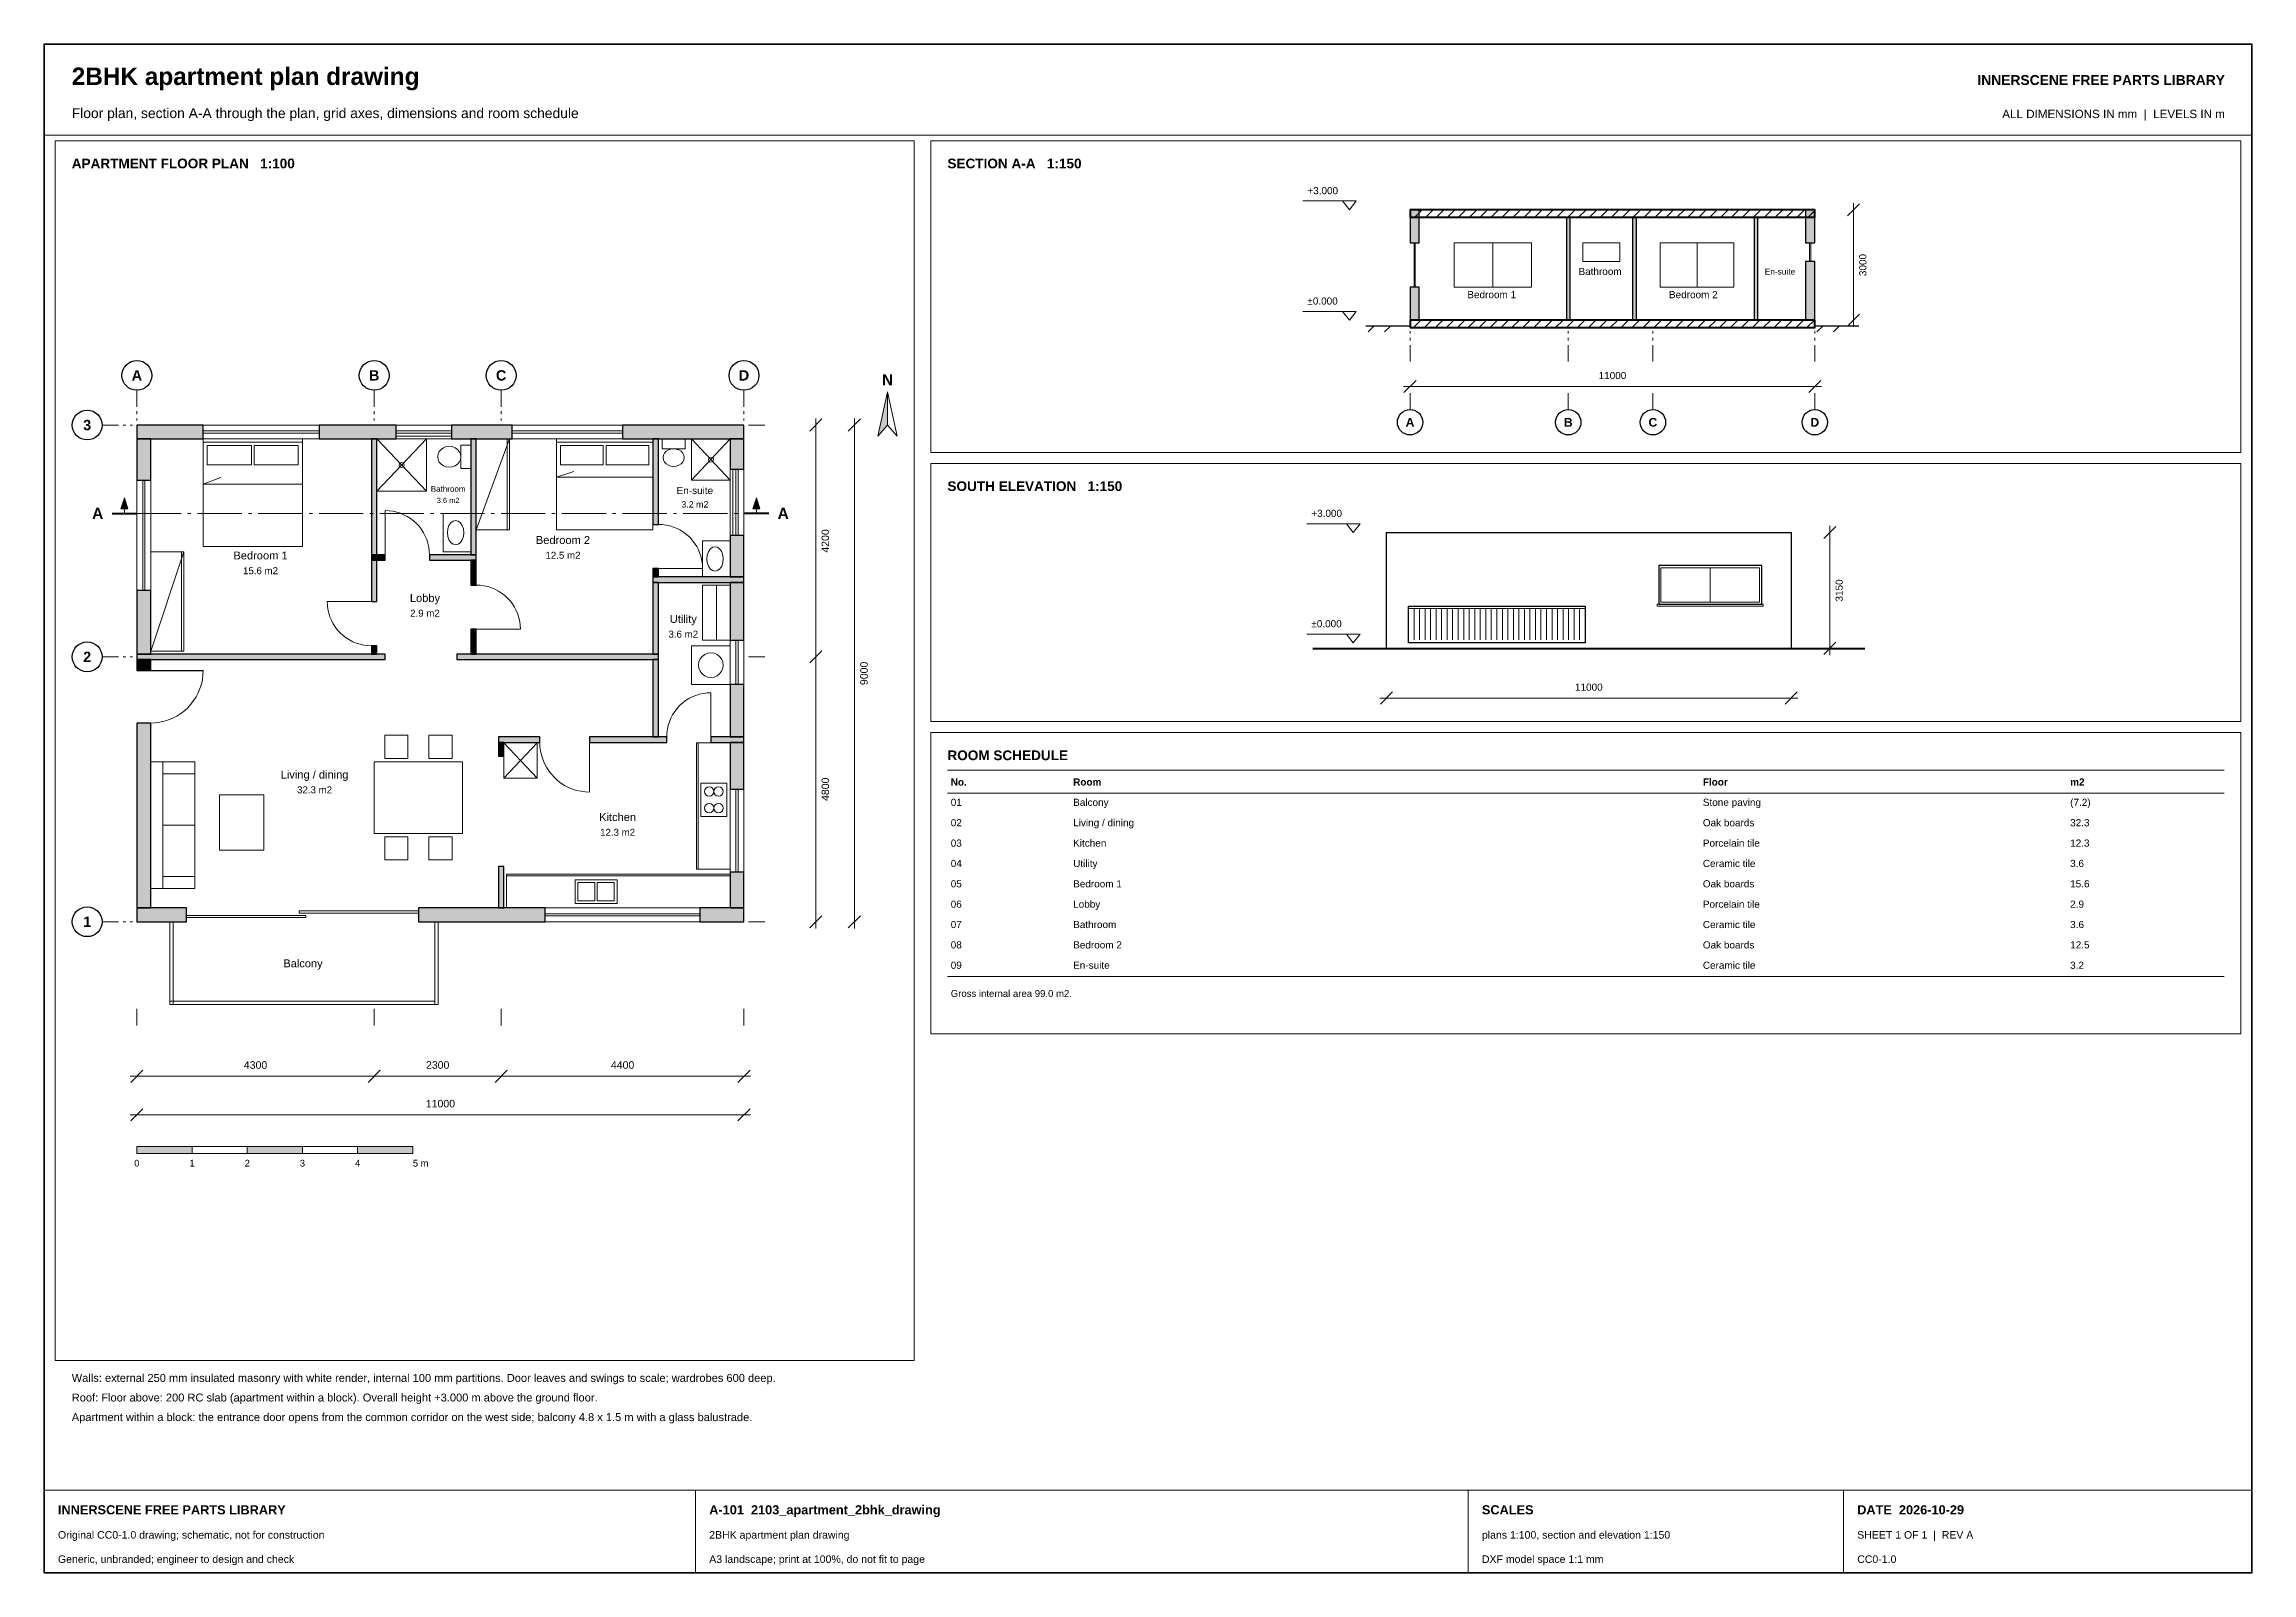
# Paper-space layout 'Layout1' of a CAD drawing. Header units: millimetres. Extents: x 10 to 410, y 10 to 287.
import ezdxf
from ezdxf.enums import TextEntityAlignment as Align

# ---------------------------------------------------------------- set-up
doc = ezdxf.new("R2010")
doc.units = ezdxf.units.MM
for name, color, linetype, lineweight, true_color in [('A-BORDER', 7, 'Continuous', 18, 0x6f8794), ('A-DIMS', 7, 'Continuous', 15, 0x46606d), ('A-DOOR', 7, 'Continuous', 20, 0x8a5a35), ('A-FURN', 7, 'Continuous', 13, 0x6f7f86), ('A-GLAZ', 7, 'Continuous', 20, 0x2a7f95), ('A-GRID', 7, 'Continuous', 13, 0x7b939b), ('A-SITE', 7, 'Continuous', 25, 0x75664e), ('A-STAIR', 7, 'Continuous', 18, 0x3f525c), ('A-TEXT', 7, 'Continuous', 15, 0x1b2a33), ('A-WALL', 7, 'Continuous', 30, 0x2f3d46), ('A-WALL-BYD', 7, 'Continuous', 18, 0x6d7d86), ('S-CONC', 7, 'Continuous', 50, 0x1f2d36), ('S-HATCH', 7, 'Continuous', 9, 0x9aa5aa)]:
    doc.layers.add(name, color=color, linetype=linetype, lineweight=lineweight, true_color=true_color)
doc.styles.add('STR_BOLD', font='arialbd.ttf')
doc.styles.add('STR_REGULAR', font='arial.ttf')

psp = doc.layouts.get("Layout1")

# ---------------------------------------------------------------- hatches: boundary and pattern name
at = {"layer": 'A-DIMS'}
for points in [[(162.8, 223.98), (161.04, 215.98), (162.8, 217.98)], [(24.55, 204.78), (23.91, 202.78), (25.19, 202.78)], [(139.05, 204.78), (138.41, 202.78), (139.69, 202.78)], [(26.8, 85.98), (36.8, 85.98), (36.8, 87.28), (26.8, 87.28)], [(46.8, 85.98), (56.8, 85.98), (56.8, 87.28), (46.8, 87.28)], [(66.8, 85.98), (76.8, 85.98), (76.8, 87.28), (66.8, 87.28)]]:
    psp.add_hatch(color=256, dxfattribs=at).paths.add_polyline_path(points)
at = {"layer": 'A-WALL'}
for points in [[(257.48, 250.98), (259.15, 250.98), (259.15, 256.98), (257.48, 256.98)], [(329.15, 250.98), (330.81, 250.98), (330.81, 256.98), (329.15, 256.98)], [(285.81, 236.98), (286.48, 236.98), (286.48, 255.64), (285.81, 255.64)], [(297.81, 236.98), (298.48, 236.98), (298.48, 255.64), (297.81, 255.64)], [(319.81, 236.98), (320.48, 236.98), (320.48, 255.64), (319.81, 255.64)], [(329.15, 236.98), (330.81, 236.98), (330.81, 247.64), (329.15, 247.64)], [(257.48, 236.98), (259.15, 236.98), (259.15, 242.98), (257.48, 242.98)], [(26.8, 215.48), (38.8, 215.48), (38.8, 217.98), (26.8, 217.98)], [(59.8, 215.48), (73.8, 215.48), (73.8, 217.98), (59.8, 217.98)], [(83.8, 215.48), (94.8, 215.48), (94.8, 217.98), (83.8, 217.98)], [(114.8, 215.48), (136.8, 215.48), (136.8, 217.98), (114.8, 217.98)], [(26.8, 207.98), (29.3, 207.98), (29.3, 215.48), (26.8, 215.48)], [(69.3, 194.48), (70.3, 194.48), (70.3, 215.48), (69.3, 215.48)], [(87.3, 194.48), (88.3, 194.48), (88.3, 215.48), (87.3, 215.48)], [(120.3, 199.98), (121.3, 199.98), (121.3, 215.48), (120.3, 215.48)], [(134.3, 209.98), (136.8, 209.98), (136.8, 215.48), (134.3, 215.48)], [(134.3, 190.48), (136.8, 190.48), (136.8, 197.98), (134.3, 197.98)], [(69.3, 193.48), (71.8, 193.48), (71.8, 194.48), (69.3, 194.48)], [(69.3, 185.98), (70.3, 185.98), (70.3, 193.48), (69.3, 193.48)], [(79.8, 193.48), (88.3, 193.48), (88.3, 194.48), (79.8, 194.48)], [(87.3, 188.98), (88.3, 188.98), (88.3, 193.48), (87.3, 193.48)], [(120.3, 190.48), (121.3, 190.48), (121.3, 191.98), (120.3, 191.98)], [(120.3, 189.48), (136.8, 189.48), (136.8, 190.48), (120.3, 190.48)], [(120.3, 176.48), (121.3, 176.48), (121.3, 189.48), (120.3, 189.48)], [(134.3, 178.98), (136.8, 178.98), (136.8, 189.48), (134.3, 189.48)], [(26.8, 176.48), (29.3, 176.48), (29.3, 187.98), (26.8, 187.98)], [(87.3, 176.48), (88.3, 176.48), (88.3, 180.98), (87.3, 180.98)], [(26.8, 175.48), (71.8, 175.48), (71.8, 176.48), (26.8, 176.48)], [(69.3, 176.48), (70.3, 176.48), (70.3, 177.98), (69.3, 177.98)], [(84.8, 175.48), (121.3, 175.48), (121.3, 176.48), (84.8, 176.48)], [(26.8, 173.48), (29.3, 173.48), (29.3, 175.48), (26.8, 175.48)], [(120.3, 161.48), (121.3, 161.48), (121.3, 175.48), (120.3, 175.48)], [(134.3, 161.48), (136.8, 161.48), (136.8, 170.98), (134.3, 170.98)], [(26.8, 130.48), (29.3, 130.48), (29.3, 163.98), (26.8, 163.98)], [(92.3, 160.48), (99.8, 160.48), (99.8, 161.48), (92.3, 161.48)], [(92.3, 157.98), (93.3, 157.98), (93.3, 160.48), (92.3, 160.48)], [(108.8, 160.48), (122.8, 160.48), (122.8, 161.48), (108.8, 161.48)], [(130.8, 160.48), (136.8, 160.48), (136.8, 161.48), (130.8, 161.48)], [(134.3, 151.98), (136.8, 151.98), (136.8, 160.48), (134.3, 160.48)], [(92.3, 130.48), (93.3, 130.48), (93.3, 137.98), (92.3, 137.98)], [(134.3, 130.48), (136.8, 130.48), (136.8, 136.98), (134.3, 136.98)], [(26.8, 127.98), (35.8, 127.98), (35.8, 130.48), (26.8, 130.48)], [(77.8, 127.98), (100.8, 127.98), (100.8, 130.48), (77.8, 130.48)], [(128.8, 127.98), (136.8, 127.98), (136.8, 130.48), (128.8, 130.48)]]:
    psp.add_hatch(color=256, dxfattribs=at).paths.add_polyline_path(points)

# ---------------------------------------------------------------- linework, layer by layer
at = {"layer": 'A-BORDER'}
for p, q in [((10, 270.5), (410, 270.5)), ((173.66, 155.45), (405, 155.45)), ((173.66, 151.26), (405, 151.26)), ((173.66, 118.05), (405, 118.05)), ((10, 25), (410, 25)), ((128, 10), (128, 25)), ((268, 10), (268, 25)), ((336, 10), (336, 25))]:
    psp.add_line(p, q, dxfattribs=at)
at = {"layer": 'A-BORDER', "lineweight": 35}
psp.add_lwpolyline([(10, 10), (410, 10), (410, 287), (10, 287)], close=True, dxfattribs=at)
at = {"layer": 'A-BORDER'}
for points in [[(12, 48.5), (167.66, 48.5), (167.66, 269.5), (12, 269.5)], [(170.66, 213.03), (408, 213.03), (408, 269.5), (170.66, 269.5)], [(170.66, 164.26), (408, 164.26), (408, 211.03), (170.66, 211.03)], [(170.66, 107.67), (408, 107.67), (408, 162.26), (170.66, 162.26)]]:
    psp.add_lwpolyline(points, close=True, dxfattribs=at)
at = {"layer": 'A-DIMS'}
for p, q in [((247.73, 258.58), (238.07, 258.58)), ((337.81, 235.78), (337.81, 258.18)), ((247.73, 238.58), (238.07, 238.58)), ((256.28, 224.98), (332.01, 224.98)), ((149.8, 174.78), (149.8, 219.18)), ((156.8, 126.78), (156.8, 219.18)), ((24.55, 201.98), (24.55, 204.78)), ((139.05, 201.98), (139.05, 204.78)), ((26.8, 201.98), (34.8, 201.98)), ((36, 201.98), (36.6, 201.98)), ((37.8, 201.98), (45.8, 201.98)), ((47, 201.98), (47.6, 201.98)), ((48.8, 201.98), (56.8, 201.98)), ((58, 201.98), (58.6, 201.98)), ((59.8, 201.98), (67.8, 201.98)), ((69, 201.98), (69.6, 201.98)), ((70.8, 201.98), (78.8, 201.98)), ((80, 201.98), (80.6, 201.98)), ((81.8, 201.98), (89.8, 201.98)), ((91, 201.98), (91.6, 201.98)), ((92.8, 201.98), (100.8, 201.98)), ((102, 201.98), (102.6, 201.98)), ((103.8, 201.98), (111.8, 201.98)), ((113, 201.98), (113.6, 201.98)), ((114.8, 201.98), (122.8, 201.98)), ((124, 201.98), (124.6, 201.98)), ((125.8, 201.98), (133.8, 201.98)), ((135, 201.98), (135.6, 201.98)), ((248.45, 200.11), (238.79, 200.11)), ((333.53, 176.31), (333.53, 199.71)), ((248.45, 180.11), (238.79, 180.11)), ((149.8, 126.78), (149.8, 177.18)), ((252, 168.51), (327.73, 168.51)), ((25.6, 99.98), (71, 99.98)), ((68.6, 99.98), (94, 99.98)), ((91.6, 99.98), (138, 99.98)), ((25.6, 92.98), (138, 92.98))]:
    psp.add_line(p, q, dxfattribs=at)
at = {"layer": 'A-DIMS', "lineweight": 30}
for p, q in [((336.71, 255.88), (338.91, 258.08)), ((336.71, 235.88), (338.91, 238.08)), ((256.38, 223.88), (258.58, 226.08)), ((329.71, 223.88), (331.91, 226.08)), ((148.7, 216.88), (150.9, 219.08)), ((155.7, 216.88), (157.9, 219.08)), ((332.43, 197.41), (334.63, 199.61)), ((148.7, 174.88), (150.9, 177.08)), ((148.7, 174.88), (150.9, 177.08)), ((332.43, 176.41), (334.63, 178.61)), ((252.1, 167.41), (254.3, 169.61)), ((325.43, 167.41), (327.63, 169.61)), ((148.7, 126.88), (150.9, 129.08)), ((155.7, 126.88), (157.9, 129.08)), ((25.7, 98.88), (27.9, 101.08)), ((68.7, 98.88), (70.9, 101.08)), ((68.7, 98.88), (70.9, 101.08)), ((91.7, 98.88), (93.9, 101.08)), ((91.7, 98.88), (93.9, 101.08)), ((135.7, 98.88), (137.9, 101.08)), ((25.7, 91.88), (27.9, 94.08)), ((135.7, 91.88), (137.9, 94.08))]:
    psp.add_line(p, q, dxfattribs=at)
at = {"layer": 'A-DIMS', "lineweight": 50}
for p, q in [((22.3, 201.98), (26.8, 201.98)), ((141.3, 201.98), (136.8, 201.98))]:
    psp.add_line(p, q, dxfattribs=at)
at = {"layer": 'A-DIMS'}
for points in [[(246.48, 256.98), (245.23, 258.58), (247.73, 258.58)], [(246.48, 236.98), (245.23, 238.58), (247.73, 238.58)], [(162.8, 223.98), (161.04, 215.98), (162.8, 217.98)], [(162.8, 223.98), (164.56, 215.98), (162.8, 217.98)], [(24.55, 204.78), (23.91, 202.78), (25.19, 202.78)], [(139.05, 204.78), (138.41, 202.78), (139.69, 202.78)], [(247.2, 198.51), (245.95, 200.11), (248.45, 200.11)], [(247.2, 178.51), (245.95, 180.11), (248.45, 180.11)], [(26.8, 85.98), (36.8, 85.98), (36.8, 87.28), (26.8, 87.28)], [(36.8, 85.98), (46.8, 85.98), (46.8, 87.28), (36.8, 87.28)], [(46.8, 85.98), (56.8, 85.98), (56.8, 87.28), (46.8, 87.28)], [(56.8, 85.98), (66.8, 85.98), (66.8, 87.28), (56.8, 87.28)], [(66.8, 85.98), (76.8, 85.98), (76.8, 87.28), (66.8, 87.28)]]:
    psp.add_lwpolyline(points, close=True, dxfattribs=at)
at = {"layer": 'A-DOOR'}
for p, q in [((71.8, 194.48), (71.8, 202.48)), ((121.3, 191.98), (129.3, 191.98)), ((69.3, 185.98), (61.3, 185.98)), ((88.3, 180.98), (96.3, 180.98)), ((130.8, 161.48), (130.8, 169.48)), ((108.8, 160.48), (108.8, 151.48))]:
    psp.add_line(p, q, dxfattribs=at)
at = {"layer": 'A-DOOR', "lineweight": 30}
psp.add_line((29.3, 173.48), (38.8, 173.48), dxfattribs=at)
at = {"layer": 'A-DOOR'}
for points in [[(79.8, 194.48), (79.77, 195.18), (79.68, 195.87), (79.53, 196.55), (79.32, 197.22), (79.05, 197.86), (78.73, 198.48), (78.35, 199.07), (77.93, 199.63), (77.46, 200.14), (76.94, 200.61), (76.39, 201.04), (75.8, 201.41), (75.18, 201.73), (74.54, 202), (73.87, 202.21), (73.19, 202.36), (72.5, 202.45), (71.8, 202.48)], [(121.3, 199.98), (122, 199.95), (122.69, 199.86), (123.37, 199.71), (124.04, 199.5), (124.68, 199.23), (125.3, 198.91), (125.89, 198.54), (126.44, 198.11), (126.96, 197.64), (127.43, 197.13), (127.85, 196.57), (128.23, 195.98), (128.55, 195.36), (128.82, 194.72), (129.03, 194.05), (129.18, 193.37), (129.27, 192.68), (129.3, 191.98)], [(88.3, 188.98), (89, 188.95), (89.69, 188.86), (90.37, 188.71), (91.04, 188.5), (91.68, 188.23), (92.3, 187.91), (92.89, 187.54), (93.44, 187.11), (93.96, 186.64), (94.43, 186.13), (94.85, 185.57), (95.23, 184.98), (95.55, 184.36), (95.82, 183.72), (96.03, 183.05), (96.18, 182.37), (96.27, 181.68), (96.3, 180.98)], [(69.3, 177.98), (68.6, 178.01), (67.91, 178.11), (67.23, 178.26), (66.56, 178.47), (65.92, 178.73), (65.3, 179.06), (64.71, 179.43), (64.16, 179.86), (63.64, 180.33), (63.17, 180.84), (62.75, 181.4), (62.37, 181.98), (62.05, 182.6), (61.78, 183.25), (61.57, 183.91), (61.42, 184.59), (61.33, 185.29), (61.3, 185.98)], [(29.3, 163.98), (30.13, 164.02), (30.95, 164.13), (31.76, 164.31), (32.55, 164.56), (33.31, 164.87), (34.05, 165.26), (34.75, 165.7), (35.41, 166.21), (36.02, 166.77), (36.58, 167.38), (37.08, 168.04), (37.53, 168.73), (37.91, 169.47), (38.23, 170.23), (38.48, 171.03), (38.66, 171.83), (38.76, 172.66), (38.8, 173.48)], [(122.8, 161.48), (122.83, 162.18), (122.92, 162.87), (123.07, 163.55), (123.28, 164.22), (123.55, 164.86), (123.87, 165.48), (124.25, 166.07), (124.67, 166.63), (125.14, 167.14), (125.66, 167.61), (126.21, 168.04), (126.8, 168.41), (127.42, 168.73), (128.06, 169), (128.73, 169.21), (129.41, 169.36), (130.1, 169.45), (130.8, 169.48)], [(99.8, 160.48), (99.83, 159.7), (99.94, 158.92), (100.11, 158.15), (100.34, 157.41), (100.64, 156.68), (101.01, 155.98), (101.43, 155.32), (101.91, 154.7), (102.44, 154.12), (103.01, 153.59), (103.64, 153.11), (104.3, 152.69), (105, 152.33), (105.72, 152.03), (106.47, 151.79), (107.24, 151.62), (108.02, 151.52), (108.8, 151.48)]]:
    psp.add_lwpolyline(points, dxfattribs=at)
at = {"layer": 'A-FURN'}
for p, q in [((70.3, 215.48), (79.3, 205.98)), ((79.3, 215.48), (70.3, 205.98)), ((88.3, 198.98), (94.3, 215.48)), ((93.9, 198.98), (93.9, 215.48)), ((134.3, 215.48), (127.3, 207.98)), ((134.3, 207.98), (127.3, 215.48)), ((38.8, 207.29), (42.04, 208.46)), ((102.8, 208.55), (105.95, 209.54)), ((102.8, 208.55), (120.3, 208.55)), ((38.8, 207.29), (56.8, 207.29)), ((29.3, 176.98), (35.3, 194.98)), ((34.9, 176.98), (34.9, 194.98)), ((131.8, 188.98), (131.8, 178.98)), ((93.3, 153.98), (99.3, 160.38)), ((93.3, 160.38), (99.3, 153.98)), ((128.5, 160.38), (128.5, 137.48)), ((31.5, 145.48), (37.3, 145.48)), ((134.3, 136.28), (93.8, 136.28))]:
    psp.add_line(p, q, dxfattribs=at)
for points in [[(38.8, 215.48), (56.8, 215.48), (56.8, 195.98), (38.8, 195.98)], [(38.8, 215.48), (56.8, 215.48), (56.8, 214.88), (38.8, 214.88)], [(39.55, 214.28), (47.55, 214.28), (47.55, 210.78), (39.55, 210.78)], [(48.05, 214.28), (56.05, 214.28), (56.05, 210.78), (48.05, 210.78)], [(70.3, 215.48), (79.3, 215.48), (79.3, 205.98), (70.3, 205.98)], [(83.4, 210.33), (82.86, 210.4), (82.35, 210.59), (81.92, 210.89), (81.58, 211.28), (81.37, 211.74), (81.3, 212.23), (81.37, 212.73), (81.58, 213.18), (81.92, 213.58), (82.35, 213.88), (82.86, 214.07), (83.4, 214.13), (83.94, 214.07), (84.45, 213.88), (84.88, 213.58), (85.22, 213.18), (85.43, 212.73), (85.5, 212.23), (85.43, 211.74), (85.22, 211.28), (84.88, 210.89), (84.45, 210.59), (83.94, 210.4)], [(87.3, 214.33), (87.3, 210.13), (85.5, 210.13), (85.5, 214.33)], [(88.3, 198.98), (88.3, 215.48), (94.3, 215.48), (94.3, 198.98)], [(102.8, 215.48), (120.3, 215.48), (120.3, 198.98), (102.8, 198.98)], [(102.8, 215.48), (120.3, 215.48), (120.3, 214.88), (102.8, 214.88)], [(103.55, 214.28), (111.3, 214.28), (111.3, 210.78), (103.55, 210.78)], [(111.8, 214.28), (119.55, 214.28), (119.55, 210.78), (111.8, 210.78)], [(121.95, 215.48), (126.15, 215.48), (126.15, 213.68), (121.95, 213.68)], [(125.95, 212.08), (125.89, 211.67), (125.7, 211.28), (125.39, 210.95), (125, 210.7), (124.54, 210.54), (124.05, 210.48), (123.56, 210.54), (123.1, 210.7), (122.71, 210.95), (122.4, 211.28), (122.21, 211.67), (122.15, 212.08), (122.21, 212.5), (122.4, 212.88), (122.71, 213.22), (123.1, 213.47), (123.56, 213.63), (124.05, 213.68), (124.54, 213.63), (125, 213.47), (125.39, 213.22), (125.7, 212.88), (125.89, 212.5)], [(134.3, 215.48), (134.3, 207.98), (127.3, 207.98), (127.3, 215.48)], [(130.8, 211.28), (130.57, 211.34), (130.41, 211.51), (130.35, 211.73), (130.41, 211.96), (130.57, 212.12), (130.8, 212.18), (131.02, 212.12), (131.19, 211.96), (131.25, 211.73), (131.19, 211.51), (131.02, 211.34)], [(75.25, 210.73), (75.19, 210.51), (75.02, 210.34), (74.8, 210.28), (74.57, 210.34), (74.41, 210.51), (74.35, 210.73), (74.41, 210.96), (74.57, 211.12), (74.8, 211.18), (75.02, 211.12), (75.19, 210.96)], [(87.3, 201.98), (87.3, 194.98), (82.3, 194.98), (82.3, 201.98)], [(84.55, 196.28), (84.09, 196.39), (83.67, 196.7), (83.34, 197.19), (83.12, 197.8), (83.05, 198.48), (83.12, 199.16), (83.34, 199.78), (83.67, 200.26), (84.09, 200.58), (84.55, 200.68), (85.01, 200.58), (85.43, 200.26), (85.76, 199.78), (85.98, 199.16), (86.05, 198.48), (85.98, 197.8), (85.76, 197.19), (85.43, 196.7), (85.01, 196.39)], [(134.3, 196.98), (134.3, 190.48), (129.3, 190.48), (129.3, 196.98)], [(29.3, 176.98), (29.3, 194.98), (35.3, 194.98), (35.3, 176.98)], [(131.55, 191.53), (131.09, 191.64), (130.67, 191.95), (130.34, 192.44), (130.12, 193.05), (130.05, 193.73), (130.12, 194.41), (130.34, 195.03), (130.67, 195.51), (131.09, 195.83), (131.55, 195.93), (132.01, 195.83), (132.43, 195.51), (132.76, 195.03), (132.98, 194.41), (133.05, 193.73), (132.98, 193.05), (132.76, 192.44), (132.43, 191.95), (132.01, 191.64)], [(134.3, 188.98), (134.3, 178.98), (129.3, 178.98), (129.3, 188.98)], [(134.3, 177.98), (134.3, 170.98), (127.3, 170.98), (127.3, 177.98)], [(130.8, 172.24), (130.22, 172.32), (129.68, 172.54), (129.22, 172.9), (128.86, 173.36), (128.64, 173.9), (128.56, 174.48), (128.64, 175.06), (128.86, 175.6), (129.22, 176.07), (129.68, 176.42), (130.22, 176.65), (130.8, 176.72), (131.38, 176.65), (131.92, 176.42), (132.38, 176.07), (132.74, 175.6), (132.96, 175.06), (133.04, 174.48), (132.96, 173.9), (132.74, 173.36), (132.38, 172.9), (131.92, 172.54), (131.38, 172.32)], [(71.7, 161.78), (75.9, 161.78), (75.9, 157.58), (71.7, 157.58)], [(79.7, 161.78), (83.9, 161.78), (83.9, 157.58), (79.7, 157.58)], [(93.3, 153.98), (93.3, 160.38), (99.3, 160.38), (99.3, 153.98)], [(134.3, 160.38), (134.3, 137.48), (128.2, 137.48), (128.2, 160.38)], [(29.3, 133.98), (29.3, 156.98), (37.3, 156.98), (37.3, 133.98)], [(29.3, 133.98), (29.3, 156.98), (31.5, 156.98), (31.5, 133.98)], [(31.5, 154.78), (31.5, 156.98), (37.3, 156.98), (37.3, 154.78)], [(69.8, 156.98), (85.8, 156.98), (85.8, 143.98), (69.8, 143.98)], [(133.7, 153.08), (133.7, 147.08), (129, 147.08), (129, 153.08)], [(130.5, 150.73), (130.18, 150.79), (129.9, 150.98), (129.72, 151.25), (129.65, 151.58), (129.72, 151.9), (129.9, 152.18), (130.18, 152.36), (130.5, 152.43), (130.83, 152.36), (131.11, 152.18), (131.29, 151.9), (131.35, 151.58), (131.29, 151.25), (131.11, 150.98), (130.83, 150.79)], [(132.2, 150.73), (131.87, 150.79), (131.59, 150.98), (131.41, 151.25), (131.35, 151.58), (131.41, 151.9), (131.59, 152.18), (131.87, 152.36), (132.2, 152.43), (132.52, 152.36), (132.8, 152.18), (132.98, 151.9), (133.05, 151.58), (132.98, 151.25), (132.8, 150.98), (132.52, 150.79)], [(41.8, 150.98), (49.8, 150.98), (49.8, 140.98), (41.8, 140.98)], [(130.5, 147.73), (130.18, 147.79), (129.9, 147.98), (129.72, 148.25), (129.65, 148.58), (129.72, 148.9), (129.9, 149.18), (130.18, 149.36), (130.5, 149.43), (130.83, 149.36), (131.11, 149.18), (131.29, 148.9), (131.35, 148.58), (131.29, 148.25), (131.11, 147.98), (130.83, 147.79)], [(132.2, 147.73), (131.87, 147.79), (131.59, 147.98), (131.41, 148.25), (131.35, 148.58), (131.41, 148.9), (131.59, 149.18), (131.87, 149.36), (132.2, 149.43), (132.52, 149.36), (132.8, 149.18), (132.98, 148.9), (133.05, 148.58), (132.98, 148.25), (132.8, 147.98), (132.52, 147.79)], [(71.7, 143.38), (75.9, 143.38), (75.9, 139.18), (71.7, 139.18)], [(79.7, 143.38), (83.9, 143.38), (83.9, 139.18), (79.7, 139.18)], [(31.5, 133.98), (31.5, 136.18), (37.3, 136.18), (37.3, 133.98)], [(134.3, 130.48), (93.8, 130.48), (93.8, 136.58), (134.3, 136.58)], [(113.8, 131.28), (106.2, 131.28), (106.2, 135.58), (113.8, 135.58)], [(109.8, 131.78), (106.7, 131.78), (106.7, 135.08), (109.8, 135.08)], [(113.3, 131.78), (110.2, 131.78), (110.2, 135.08), (113.3, 135.08)]]:
    psp.add_lwpolyline(points, close=True, dxfattribs=at)
at = {"layer": 'A-GLAZ'}
for p, q in [((257.48, 250.98), (259.15, 250.98)), ((258.21, 242.98), (258.21, 250.98)), ((258.41, 242.98), (258.41, 250.98)), ((272.48, 242.98), (272.48, 250.98)), ((309.48, 242.98), (309.48, 250.98)), ((329.15, 250.98), (330.81, 250.98)), ((329.88, 247.64), (329.88, 250.98)), ((330.08, 247.64), (330.08, 250.98)), ((329.15, 247.64), (330.81, 247.64)), ((257.48, 242.98), (259.15, 242.98)), ((38.8, 217.98), (59.8, 217.98)), ((38.8, 215.48), (38.8, 217.98)), ((38.8, 216.93), (59.8, 216.93)), ((38.8, 216.53), (59.8, 216.53)), ((59.8, 215.48), (59.8, 217.98)), ((73.8, 217.98), (83.8, 217.98)), ((73.8, 215.48), (73.8, 217.98)), ((73.8, 216.93), (83.8, 216.93)), ((73.8, 216.53), (83.8, 216.53)), ((83.8, 215.48), (83.8, 217.98)), ((94.8, 217.98), (114.8, 217.98)), ((94.8, 215.48), (94.8, 217.98)), ((94.8, 216.93), (114.8, 216.93)), ((94.8, 216.53), (114.8, 216.53)), ((114.8, 215.48), (114.8, 217.98)), ((38.8, 215.48), (59.8, 215.48)), ((73.8, 215.98), (83.8, 215.98)), ((73.8, 215.48), (83.8, 215.48)), ((94.8, 215.48), (114.8, 215.48)), ((134.3, 197.98), (134.3, 209.98)), ((134.3, 209.98), (136.8, 209.98)), ((134.8, 197.98), (134.8, 209.98)), ((135.35, 197.98), (135.35, 209.98)), ((135.75, 197.98), (135.75, 209.98)), ((136.8, 197.98), (136.8, 209.98)), ((26.8, 187.98), (26.8, 207.98)), ((26.8, 207.98), (29.3, 207.98)), ((27.85, 187.98), (27.85, 207.98)), ((28.25, 187.98), (28.25, 207.98)), ((29.3, 187.98), (29.3, 207.98)), ((134.3, 197.98), (136.8, 197.98)), ((311.87, 185.91), (311.87, 192.11)), ((26.8, 187.98), (29.3, 187.98)), ((134.3, 170.98), (134.3, 178.98)), ((134.3, 178.98), (136.8, 178.98)), ((135.35, 170.98), (135.35, 178.98)), ((135.75, 170.98), (135.75, 178.98)), ((136.8, 170.98), (136.8, 178.98)), ((134.3, 170.98), (136.8, 170.98)), ((134.3, 136.98), (134.3, 151.98)), ((134.3, 151.98), (136.8, 151.98)), ((135.35, 136.98), (135.35, 151.98)), ((135.75, 136.98), (135.75, 151.98)), ((136.8, 136.98), (136.8, 151.98)), ((134.3, 136.98), (136.8, 136.98)), ((35.8, 127.98), (35.8, 130.48)), ((77.8, 127.98), (77.8, 130.48)), ((100.8, 130.48), (128.8, 130.48)), ((100.8, 127.98), (100.8, 130.48)), ((100.8, 129.43), (128.8, 129.43)), ((100.8, 129.03), (128.8, 129.03)), ((128.8, 127.98), (128.8, 130.48)), ((100.8, 127.98), (128.8, 127.98))]:
    psp.add_line(p, q, dxfattribs=at)
for points in [[(265.48, 242.98), (279.48, 242.98), (279.48, 250.98), (265.48, 250.98)], [(288.81, 247.64), (295.48, 247.64), (295.48, 250.98), (288.81, 250.98)], [(302.81, 242.98), (316.15, 242.98), (316.15, 250.98), (302.81, 250.98)], [(302.93, 185.91), (320.8, 185.91), (320.8, 192.11), (302.93, 192.11)], [(35.8, 128.73), (57.4, 128.73), (57.4, 129.13), (35.8, 129.13)], [(56.2, 129.53), (77.8, 129.53), (77.8, 129.93), (56.2, 129.93)]]:
    psp.add_lwpolyline(points, close=True, dxfattribs=at)
at = {"layer": 'A-GLAZ', "lineweight": 25}
psp.add_lwpolyline([(302.53, 185.51), (321.2, 185.51), (321.2, 192.51), (302.53, 192.51)], close=True, dxfattribs=at)
at = {"layer": 'A-GRID'}
for p, q in [((257.48, 234.58), (257.48, 234.98)), ((257.48, 233.28), (257.48, 233.78)), ((257.48, 229.48), (257.48, 232.48)), ((286.15, 234.58), (286.15, 234.98)), ((286.15, 233.28), (286.15, 233.78)), ((286.15, 229.48), (286.15, 232.48)), ((301.48, 234.58), (301.48, 234.98)), ((301.48, 233.28), (301.48, 233.78)), ((301.48, 229.48), (301.48, 232.48)), ((330.81, 234.58), (330.81, 234.98)), ((330.81, 233.28), (330.81, 233.78)), ((330.81, 229.48), (330.81, 232.48)), ((26.8, 224.28), (26.8, 221.28)), ((69.8, 224.28), (69.8, 221.28)), ((92.8, 224.28), (92.8, 221.28)), ((136.8, 224.28), (136.8, 221.28)), ((26.8, 220.48), (26.8, 219.98)), ((69.8, 220.48), (69.8, 219.98)), ((92.8, 220.48), (92.8, 219.98)), ((136.8, 220.48), (136.8, 219.98)), ((257.48, 220.78), (257.48, 223.78)), ((286.15, 220.78), (286.15, 223.78)), ((301.48, 220.78), (301.48, 223.78)), ((330.81, 220.78), (330.81, 223.78)), ((20.5, 217.98), (23.5, 217.98)), ((24.3, 217.98), (24.8, 217.98)), ((25.6, 217.98), (26, 217.98)), ((26.8, 219.18), (26.8, 218.78)), ((69.8, 219.18), (69.8, 218.78)), ((92.8, 219.18), (92.8, 218.78)), ((136.8, 219.18), (136.8, 218.78)), ((137.6, 217.98), (140.6, 217.98)), ((20.5, 175.98), (23.5, 175.98)), ((24.3, 175.98), (24.8, 175.98)), ((25.6, 175.98), (26, 175.98)), ((137.6, 175.98), (140.6, 175.98)), ((20.5, 127.98), (23.5, 127.98)), ((24.3, 127.98), (24.8, 127.98)), ((25.6, 127.98), (26, 127.98)), ((137.6, 127.98), (140.6, 127.98)), ((26.8, 112.18), (26.8, 109.18)), ((69.8, 112.18), (69.8, 109.18)), ((92.8, 112.18), (92.8, 109.18)), ((136.8, 112.18), (136.8, 109.18))]:
    psp.add_line(p, q, dxfattribs=at)
at = {"layer": 'A-GRID', "lineweight": 25}
for centre, radius in [((26.8, 226.98), 2.7), ((69.8, 226.98), 2.7), ((92.8, 226.98), 2.7), ((136.8, 226.98), 2.7), ((17.8, 217.98), 2.7), ((257.48, 218.48), 2.3), ((286.15, 218.48), 2.3), ((301.48, 218.48), 2.3), ((330.81, 218.48), 2.3), ((17.8, 175.98), 2.7), ((17.8, 127.98), 2.7)]:
    psp.add_circle(centre, radius, dxfattribs=at)
at = {"layer": 'A-SITE'}
for p, q in [((249.48, 235.98), (257.48, 235.98)), ((250.98, 235.98), (249.88, 234.88)), ((253.98, 235.98), (252.88, 234.88)), ((330.81, 235.98), (338.81, 235.98)), ((332.31, 235.98), (331.21, 234.88)), ((335.31, 235.98), (334.21, 234.88))]:
    psp.add_line(p, q, dxfattribs=at)
at = {"layer": 'A-SITE', "lineweight": 40}
psp.add_line((239.87, 177.51), (339.87, 177.51), dxfattribs=at)
at = {"layer": 'A-STAIR'}
psp.add_line((257.2, 184.77), (289.2, 184.77), dxfattribs=at)
at = {"layer": 'A-STAIR', "lineweight": 13}
for p, q in [((258.2, 179.04), (258.2, 184.77)), ((259.2, 179.04), (259.2, 184.77)), ((260.2, 179.04), (260.2, 184.77)), ((261.2, 179.04), (261.2, 184.77)), ((262.2, 179.04), (262.2, 184.77)), ((263.2, 179.04), (263.2, 184.77)), ((264.2, 179.04), (264.2, 184.77)), ((265.2, 179.04), (265.2, 184.77)), ((266.2, 179.04), (266.2, 184.77)), ((267.2, 179.04), (267.2, 184.77)), ((268.2, 179.04), (268.2, 184.77)), ((269.2, 179.04), (269.2, 184.77)), ((270.2, 179.04), (270.2, 184.77)), ((271.2, 179.04), (271.2, 184.77)), ((272.2, 179.04), (272.2, 184.77)), ((273.2, 179.04), (273.2, 184.77)), ((274.2, 179.04), (274.2, 184.77)), ((275.2, 179.04), (275.2, 184.77)), ((276.2, 179.04), (276.2, 184.77)), ((277.2, 179.04), (277.2, 184.77)), ((278.2, 179.04), (278.2, 184.77)), ((279.2, 179.04), (279.2, 184.77)), ((280.2, 179.04), (280.2, 184.77)), ((281.2, 179.04), (281.2, 184.77)), ((282.2, 179.04), (282.2, 184.77)), ((283.2, 179.04), (283.2, 184.77)), ((284.2, 179.04), (284.2, 184.77)), ((285.2, 179.04), (285.2, 184.77)), ((286.2, 179.04), (286.2, 184.77)), ((287.2, 179.04), (287.2, 184.77)), ((288.2, 179.04), (288.2, 184.77))]:
    psp.add_line(p, q, dxfattribs=at)
at = {"layer": 'A-STAIR'}
for points in [[(32.8, 112.98), (33.4, 112.98), (33.4, 127.98), (32.8, 127.98)], [(80.8, 112.98), (81.4, 112.98), (81.4, 127.98), (80.8, 127.98)], [(32.8, 112.98), (80.8, 112.98), (80.8, 113.58), (32.8, 113.58)]]:
    psp.add_lwpolyline(points, close=True, dxfattribs=at)
at = {"layer": 'A-WALL'}
for points in [[(257.48, 250.98), (259.15, 250.98), (259.15, 256.98), (257.48, 256.98)], [(329.15, 250.98), (330.81, 250.98), (330.81, 256.98), (329.15, 256.98)], [(285.81, 236.98), (286.48, 236.98), (286.48, 255.64), (285.81, 255.64)], [(297.81, 236.98), (298.48, 236.98), (298.48, 255.64), (297.81, 255.64)], [(319.81, 236.98), (320.48, 236.98), (320.48, 255.64), (319.81, 255.64)], [(329.15, 236.98), (330.81, 236.98), (330.81, 247.64), (329.15, 247.64)], [(257.48, 236.98), (259.15, 236.98), (259.15, 242.98), (257.48, 242.98)], [(26.8, 215.48), (38.8, 215.48), (38.8, 217.98), (26.8, 217.98)], [(59.8, 215.48), (73.8, 215.48), (73.8, 217.98), (59.8, 217.98)], [(83.8, 215.48), (94.8, 215.48), (94.8, 217.98), (83.8, 217.98)], [(114.8, 215.48), (136.8, 215.48), (136.8, 217.98), (114.8, 217.98)], [(26.8, 207.98), (29.3, 207.98), (29.3, 215.48), (26.8, 215.48)], [(69.3, 194.48), (70.3, 194.48), (70.3, 215.48), (69.3, 215.48)], [(87.3, 194.48), (88.3, 194.48), (88.3, 215.48), (87.3, 215.48)], [(120.3, 199.98), (121.3, 199.98), (121.3, 215.48), (120.3, 215.48)], [(134.3, 209.98), (136.8, 209.98), (136.8, 215.48), (134.3, 215.48)], [(134.3, 190.48), (136.8, 190.48), (136.8, 197.98), (134.3, 197.98)], [(69.3, 193.48), (71.8, 193.48), (71.8, 194.48), (69.3, 194.48)], [(69.3, 185.98), (70.3, 185.98), (70.3, 193.48), (69.3, 193.48)], [(79.8, 193.48), (88.3, 193.48), (88.3, 194.48), (79.8, 194.48)], [(87.3, 188.98), (88.3, 188.98), (88.3, 193.48), (87.3, 193.48)], [(120.3, 190.48), (121.3, 190.48), (121.3, 191.98), (120.3, 191.98)], [(120.3, 189.48), (136.8, 189.48), (136.8, 190.48), (120.3, 190.48)], [(120.3, 176.48), (121.3, 176.48), (121.3, 189.48), (120.3, 189.48)], [(134.3, 178.98), (136.8, 178.98), (136.8, 189.48), (134.3, 189.48)], [(26.8, 176.48), (29.3, 176.48), (29.3, 187.98), (26.8, 187.98)], [(87.3, 176.48), (88.3, 176.48), (88.3, 180.98), (87.3, 180.98)], [(26.8, 175.48), (71.8, 175.48), (71.8, 176.48), (26.8, 176.48)], [(69.3, 176.48), (70.3, 176.48), (70.3, 177.98), (69.3, 177.98)], [(84.8, 175.48), (121.3, 175.48), (121.3, 176.48), (84.8, 176.48)], [(26.8, 173.48), (29.3, 173.48), (29.3, 175.48), (26.8, 175.48)], [(120.3, 161.48), (121.3, 161.48), (121.3, 175.48), (120.3, 175.48)], [(134.3, 161.48), (136.8, 161.48), (136.8, 170.98), (134.3, 170.98)], [(26.8, 130.48), (29.3, 130.48), (29.3, 163.98), (26.8, 163.98)], [(92.3, 160.48), (99.8, 160.48), (99.8, 161.48), (92.3, 161.48)], [(92.3, 157.98), (93.3, 157.98), (93.3, 160.48), (92.3, 160.48)], [(108.8, 160.48), (122.8, 160.48), (122.8, 161.48), (108.8, 161.48)], [(130.8, 160.48), (136.8, 160.48), (136.8, 161.48), (130.8, 161.48)], [(134.3, 151.98), (136.8, 151.98), (136.8, 160.48), (134.3, 160.48)], [(92.3, 130.48), (93.3, 130.48), (93.3, 137.98), (92.3, 137.98)], [(134.3, 130.48), (136.8, 130.48), (136.8, 136.98), (134.3, 136.98)], [(26.8, 127.98), (35.8, 127.98), (35.8, 130.48), (26.8, 130.48)], [(77.8, 127.98), (100.8, 127.98), (100.8, 130.48), (77.8, 130.48)], [(128.8, 127.98), (136.8, 127.98), (136.8, 130.48), (128.8, 130.48)]]:
    psp.add_lwpolyline(points, close=True, dxfattribs=at)
at = {"layer": 'A-WALL-BYD', "lineweight": 25}
psp.add_lwpolyline([(253.2, 177.51), (253.2, 198.51), (326.53, 198.51), (326.53, 177.51)], close=True, dxfattribs=at)
at = {"layer": 'A-WALL-BYD', "lineweight": 30}
psp.add_lwpolyline([(257.2, 178.51), (257.2, 185.17), (289.2, 185.17), (289.2, 178.51)], close=True, dxfattribs=at)
at = {"layer": 'A-WALL-BYD'}
psp.add_lwpolyline([(302.27, 185.17), (321.47, 185.17), (321.47, 185.51), (302.27, 185.51)], close=True, dxfattribs=at)
at = {"layer": 'S-CONC'}
for points in [[(257.48, 255.64), (330.81, 255.64), (330.81, 256.98), (257.48, 256.98)], [(257.48, 235.64), (330.81, 235.64), (330.81, 236.98), (257.48, 236.98)]]:
    psp.add_lwpolyline(points, close=True, dxfattribs=at)
at = {"layer": 'S-HATCH'}
for p, q in [((257.48, 256.78), (257.68, 256.98)), ((258.33, 255.64), (259.66, 256.98)), ((260.31, 255.64), (261.64, 256.98)), ((262.29, 255.64), (263.62, 256.98)), ((264.27, 255.64), (265.6, 256.98)), ((266.25, 255.64), (267.58, 256.98)), ((268.23, 255.64), (269.56, 256.98)), ((270.21, 255.64), (271.54, 256.98)), ((272.19, 255.64), (273.52, 256.98)), ((274.17, 255.64), (275.5, 256.98)), ((276.15, 255.64), (277.48, 256.98)), ((278.13, 255.64), (279.46, 256.98)), ((280.11, 255.64), (281.44, 256.98)), ((282.09, 255.64), (283.42, 256.98)), ((284.07, 255.64), (285.4, 256.98)), ((286.05, 255.64), (287.38, 256.98)), ((288.03, 255.64), (289.36, 256.98)), ((290.01, 255.64), (291.34, 256.98)), ((291.99, 255.64), (293.32, 256.98)), ((293.97, 255.64), (295.3, 256.98)), ((295.95, 255.64), (297.28, 256.98)), ((297.93, 255.64), (299.26, 256.98)), ((299.91, 255.64), (301.24, 256.98)), ((301.89, 255.64), (303.22, 256.98)), ((303.86, 255.64), (305.2, 256.98)), ((305.84, 255.64), (307.18, 256.98)), ((307.82, 255.64), (309.16, 256.98)), ((309.8, 255.64), (311.14, 256.98)), ((311.78, 255.64), (313.12, 256.98)), ((313.76, 255.64), (315.1, 256.98)), ((315.74, 255.64), (317.08, 256.98)), ((317.72, 255.64), (319.06, 256.98)), ((319.7, 255.64), (321.04, 256.98)), ((321.68, 255.64), (323.02, 256.98)), ((323.66, 255.64), (325, 256.98)), ((325.64, 255.64), (326.98, 256.98)), ((327.62, 255.64), (328.96, 256.98)), ((329.6, 255.64), (330.81, 256.85)), ((258.13, 235.64), (259.46, 236.98)), ((260.11, 235.64), (261.44, 236.98)), ((262.09, 235.64), (263.42, 236.98)), ((264.07, 235.64), (265.4, 236.98)), ((266.05, 235.64), (267.38, 236.98)), ((268.03, 235.64), (269.36, 236.98)), ((270.01, 235.64), (271.34, 236.98)), ((271.99, 235.64), (273.32, 236.98)), ((273.97, 235.64), (275.3, 236.98)), ((275.95, 235.64), (277.28, 236.98)), ((277.93, 235.64), (279.26, 236.98)), ((279.91, 235.64), (281.24, 236.98)), ((281.89, 235.64), (283.22, 236.98)), ((283.86, 235.64), (285.2, 236.98)), ((285.84, 235.64), (287.18, 236.98)), ((287.82, 235.64), (289.16, 236.98)), ((289.8, 235.64), (291.14, 236.98)), ((291.78, 235.64), (293.12, 236.98)), ((293.76, 235.64), (295.1, 236.98)), ((295.74, 235.64), (297.08, 236.98)), ((297.72, 235.64), (299.06, 236.98)), ((299.7, 235.64), (301.04, 236.98)), ((301.68, 235.64), (303.02, 236.98)), ((303.66, 235.64), (305, 236.98)), ((305.64, 235.64), (306.98, 236.98)), ((307.62, 235.64), (308.96, 236.98)), ((309.6, 235.64), (310.94, 236.98)), ((311.58, 235.64), (312.92, 236.98)), ((313.56, 235.64), (314.9, 236.98)), ((315.54, 235.64), (316.88, 236.98)), ((317.52, 235.64), (318.86, 236.98)), ((319.5, 235.64), (320.84, 236.98)), ((321.48, 235.64), (322.82, 236.98)), ((323.46, 235.64), (324.8, 236.98)), ((325.44, 235.64), (326.78, 236.98)), ((327.42, 235.64), (328.76, 236.98)), ((329.4, 235.64), (330.74, 236.98))]:
    psp.add_line(p, q, dxfattribs=at)

# ---------------------------------------------------------------- texts
at = {"layer": 'A-DIMS', "style": 'STR_REGULAR'}
for s, height, p in [('+3.000', 1.292, (238.87, 259.81)), ('±0.000', 1.292, (238.87, 239.81)), ('+3.000', 1.292, (239.59, 201.34)), ('±0.000', 1.292, (239.59, 181.34)), ('5 m', 1.221, (76.8, 83.62))]:
    psp.add_text(s, height=height, dxfattribs=at).set_placement(p)
for s, height, p in [('3000', 1.292, (340.15, 246.98)), ('4200', 1.364, (152.22, 196.98)), ('3150', 1.292, (335.87, 188.01)), ('9000', 1.364, (159.22, 172.98)), ('4800', 1.364, (152.22, 151.98))]:
    psp.add_text(s, height=height, rotation=90, dxfattribs=at).set_placement(p, align=Align.CENTER)
for s, height, p in [('11000', 1.292, (294.15, 226.31)), ('11000', 1.292, (289.87, 169.84)), ('4300', 1.364, (48.3, 101.34)), ('2300', 1.364, (81.3, 101.34)), ('4400', 1.364, (114.8, 101.34)), ('11000', 1.364, (81.8, 94.34)), ('0', 1.22, (26.8, 83.62)), ('1', 1.22, (36.8, 83.62)), ('2', 1.22, (46.8, 83.62)), ('3', 1.22, (56.8, 83.62)), ('4', 1.22, (66.8, 83.62))]:
    psp.add_text(s, height=height, dxfattribs=at).set_placement(p, align=Align.CENTER)
at = {"layer": 'A-TEXT'}
for s, height, style, p in [('2BHK apartment plan drawing', 3.1592, 'STR_BOLD', (15, 279.6)), ('INNERSCENE FREE PARTS LIBRARY', 1.795, 'STR_BOLD', (360.27, 279.6)), ('Floor plan, section A-A through the plan, grid axes, dimensions and room schedule', 1.795, 'STR_REGULAR', (15, 273.6)), ('ALL DIMENSIONS IN mm  |  LEVELS IN m', 1.5078, 'STR_REGULAR', (364.78, 273.6)), ('APARTMENT FLOOR PLAN   1:100', 1.7591, 'STR_BOLD', (15, 264.5)), ('SECTION A-A   1:150', 1.7591, 'STR_BOLD', (173.66, 264.5)), ('SOUTH ELEVATION   1:150', 1.7591, 'STR_BOLD', (173.66, 206.03)), ('ROOM SCHEDULE', 1.7591, 'STR_BOLD', (173.66, 157.26)), ('No.', 1.292, 'STR_BOLD', (174.26, 152.66)), ('Room', 1.292, 'STR_BOLD', (196.44, 152.66)), ('Floor', 1.292, 'STR_BOLD', (310.53, 152.66)), ('m2', 1.292, 'STR_BOLD', (377.08, 152.66)), ('01', 1.292, 'STR_REGULAR', (174.26, 148.97)), ('Balcony', 1.292, 'STR_REGULAR', (196.44, 148.97)), ('Stone paving', 1.2924, 'STR_REGULAR', (310.53, 148.97)), ('(7.2)', 1.292, 'STR_REGULAR', (377.08, 148.97)), ('02', 1.292, 'STR_REGULAR', (174.26, 145.28)), ('Living / dining', 1.2924, 'STR_REGULAR', (196.44, 145.28)), ('Oak boards', 1.292, 'STR_REGULAR', (310.53, 145.28)), ('32.3', 1.292, 'STR_REGULAR', (377.08, 145.28)), ('03', 1.292, 'STR_REGULAR', (174.26, 141.59)), ('Kitchen', 1.292, 'STR_REGULAR', (196.44, 141.59)), ('Porcelain tile', 1.2924, 'STR_REGULAR', (310.53, 141.59)), ('12.3', 1.292, 'STR_REGULAR', (377.08, 141.59)), ('04', 1.292, 'STR_REGULAR', (174.26, 137.9)), ('Utility', 1.292, 'STR_REGULAR', (196.44, 137.9)), ('Ceramic tile', 1.2924, 'STR_REGULAR', (310.53, 137.9)), ('3.6', 1.292, 'STR_REGULAR', (377.08, 137.9)), ('05', 1.292, 'STR_REGULAR', (174.26, 134.21)), ('Bedroom 1', 1.292, 'STR_REGULAR', (196.44, 134.21)), ('Oak boards', 1.292, 'STR_REGULAR', (310.53, 134.21)), ('15.6', 1.292, 'STR_REGULAR', (377.08, 134.21)), ('06', 1.292, 'STR_REGULAR', (174.26, 130.52)), ('07', 1.292, 'STR_REGULAR', (174.26, 126.83)), ('Lobby', 1.292, 'STR_REGULAR', (196.44, 130.52)), ('Bathroom', 1.292, 'STR_REGULAR', (196.44, 126.83)), ('Ceramic tile', 1.2924, 'STR_REGULAR', (310.53, 126.83)), ('Porcelain tile', 1.2924, 'STR_REGULAR', (310.53, 130.52)), ('3.6', 1.292, 'STR_REGULAR', (377.08, 126.83)), ('2.9', 1.292, 'STR_REGULAR', (377.08, 130.52)), ('08', 1.292, 'STR_REGULAR', (174.26, 123.14)), ('Bedroom 2', 1.292, 'STR_REGULAR', (196.44, 123.14)), ('Oak boards', 1.292, 'STR_REGULAR', (310.53, 123.14)), ('12.5', 1.292, 'STR_REGULAR', (377.08, 123.14)), ('09', 1.292, 'STR_REGULAR', (174.26, 119.45)), ('En-suite', 1.292, 'STR_REGULAR', (196.44, 119.45)), ('Ceramic tile', 1.2924, 'STR_REGULAR', (310.53, 119.45)), ('3.2', 1.292, 'STR_REGULAR', (377.08, 119.45)), ('Gross internal area 99.0 m2.', 1.2407, 'STR_REGULAR', (174.26, 114.36)), ('Walls: external 250 mm insulated masonry with white render, internal 100 mm partitions. Door leaves and swings to scale; wardrobes 600 deep.', 1.436, 'STR_REGULAR', (15, 44.6)), ('Roof: Floor above: 200 RC slab (apartment within a block). Overall height +3.000 m above the ground floor.', 1.436, 'STR_REGULAR', (15, 41.05)), ('Apartment within a block: the entrance door opens from the common corridor on the west side; balcony 4.8 x 1.5 m with a glass balustrade.', 1.436, 'STR_REGULAR', (15, 37.5)), ('INNERSCENE FREE PARTS LIBRARY', 1.6514, 'STR_BOLD', (12.5, 20.6)), ('A-101  2103_apartment_2bhk_drawing', 1.6514, 'STR_BOLD', (130.5, 20.6)), ('SCALES', 1.651, 'STR_BOLD', (270.5, 20.6)), ('DATE  2026-10-29', 1.6514, 'STR_BOLD', (338.5, 20.6)), ('Original CC0-1.0 drawing; schematic, not for construction', 1.3642, 'STR_REGULAR', (12.5, 16.2)), ('2BHK apartment plan drawing', 1.3642, 'STR_REGULAR', (130.5, 16.2)), ('plans 1:100, section and elevation 1:150', 1.3642, 'STR_REGULAR', (270.5, 16.2)), ('SHEET 1 OF 1  |  REV A', 1.3642, 'STR_REGULAR', (338.5, 16.2)), ('Generic, unbranded; engineer to design and check', 1.3642, 'STR_REGULAR', (12.5, 11.8)), ('A3 landscape; print at 100%, do not fit to page', 1.3642, 'STR_REGULAR', (130.5, 11.8)), ('DXF model space 1:1 mm', 1.3642, 'STR_REGULAR', (270.5, 11.8)), ('CC0-1.0', 1.364, 'STR_REGULAR', (338.5, 11.8))]:
    psp.add_text(s, height=height, dxfattribs=dict(at, style=style)).set_placement(p)
for s, height, style, p in [('Bathroom', 1.292, 'STR_REGULAR', (291.91, 245.17)), ('En-suite', 1.077, 'STR_REGULAR', (324.51, 245.26)), ('Bedroom 1', 1.292, 'STR_REGULAR', (272.28, 240.97)), ('Bedroom 2', 1.292, 'STR_REGULAR', (308.81, 240.97)), ('A', 1.87, 'STR_BOLD', (26.8, 226.05)), ('B', 1.87, 'STR_BOLD', (69.8, 226.05)), ('C', 1.87, 'STR_BOLD', (92.8, 226.05)), ('D', 1.87, 'STR_BOLD', (136.8, 226.05)), ('N', 2.01, 'STR_BOLD', (162.8, 225.18)), ('3', 1.87, 'STR_BOLD', (17.8, 217.05)), ('A', 1.58, 'STR_BOLD', (257.48, 217.69)), ('B', 1.58, 'STR_BOLD', (286.15, 217.69)), ('C', 1.58, 'STR_BOLD', (301.48, 217.69)), ('D', 1.58, 'STR_BOLD', (330.81, 217.69)), ('Bathroom', 1.041, 'STR_REGULAR', (83.2, 205.88)), ('3.6 m2', 0.969, 'STR_REGULAR', (83.2, 203.85)), ('En-suite', 1.292, 'STR_REGULAR', (127.9, 205.47)), ('3.2 m2', 1.149, 'STR_REGULAR', (127.9, 203.04)), ('A', 2.01, 'STR_BOLD', (19.7, 200.98)), ('A', 2.01, 'STR_BOLD', (143.9, 200.98)), ('Bedroom 2', 1.436, 'STR_REGULAR', (104, 196.43)), ('Bedroom 1', 1.436, 'STR_REGULAR', (49.2, 193.63)), ('15.6 m2', 1.256, 'STR_REGULAR', (49.2, 190.96)), ('12.5 m2', 1.256, 'STR_REGULAR', (104, 193.76)), ('2.9 m2', 1.256, 'STR_REGULAR', (79, 183.26)), ('Lobby', 1.436, 'STR_REGULAR', (79, 185.93)), ('3.6 m2', 1.256, 'STR_REGULAR', (125.8, 179.46)), ('Utility', 1.436, 'STR_REGULAR', (125.8, 182.13)), ('2', 1.87, 'STR_BOLD', (17.8, 175.05)), ('Living / dining', 1.436, 'STR_REGULAR', (59, 153.93)), ('32.3 m2', 1.256, 'STR_REGULAR', (59, 151.26)), ('Kitchen', 1.436, 'STR_REGULAR', (113.9, 146.23)), ('12.3 m2', 1.256, 'STR_REGULAR', (113.9, 143.56)), ('1', 1.87, 'STR_BOLD', (17.8, 127.05)), ('Balcony', 1.436, 'STR_REGULAR', (56.9, 119.72))]:
    psp.add_text(s, height=height, dxfattribs=dict(at, style=style)).set_placement(p, align=Align.CENTER)

doc.saveas('drawing.dxf')
